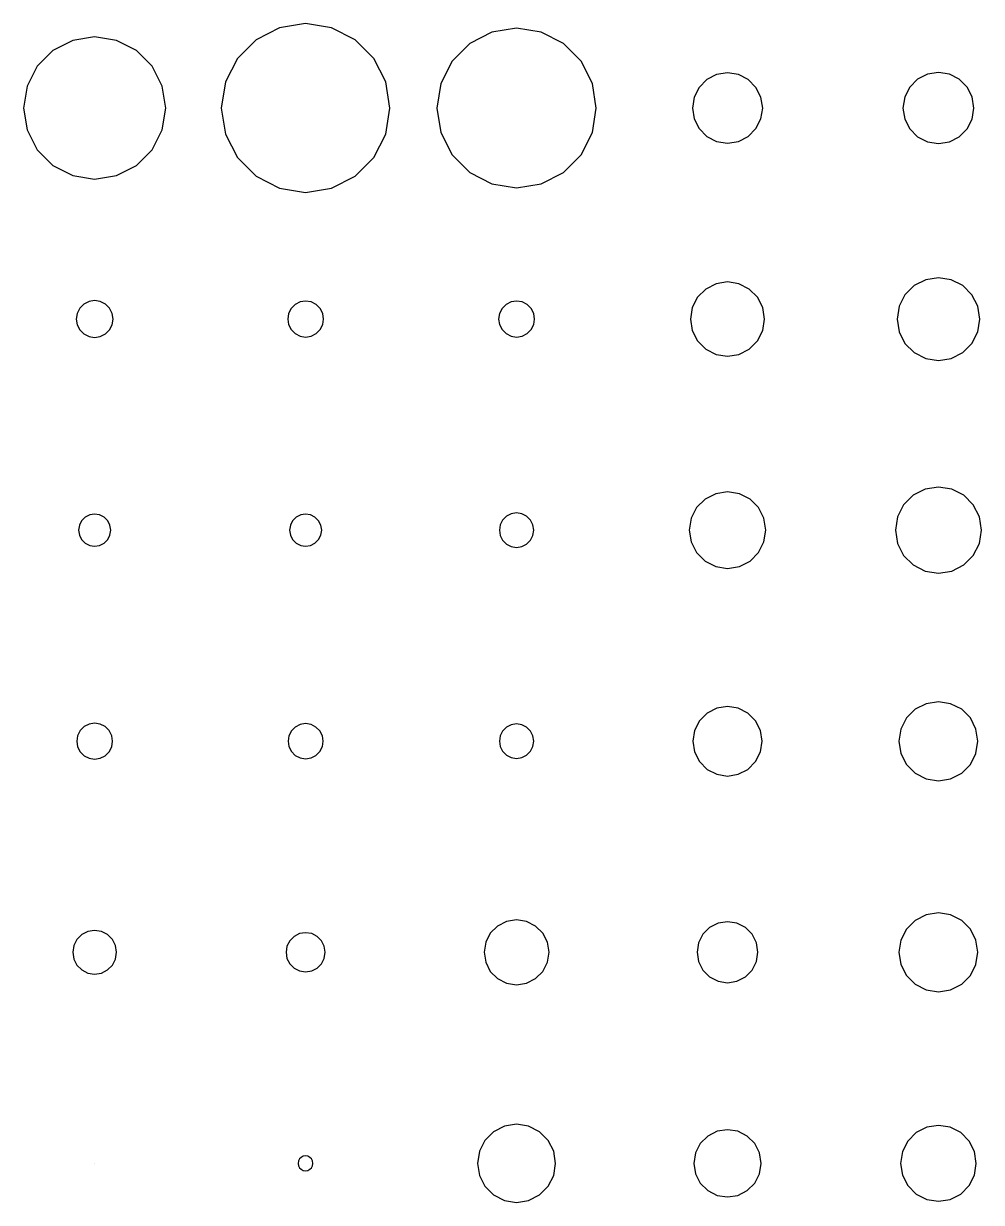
# Model space of a CAD drawing. Header units: metres. Extents: x -318 to 327, y -235 to 244.
# Drawn here: x -83.1 to -1.3, y 17.7 to 118.2 of the extents above; entities that cross this region are included whole.
import ezdxf

# ---------------------------------------------------------------- set-up
doc = ezdxf.new("R2010")
doc.units = ezdxf.units.M

msp = doc.modelspace()

# ---------------------------------------------------------------- linework, layer by layer
for p, q in [((-61.22, 117.85, -415.69), (-63.23, 116.82, -415.69)), ((-59, 118.2, -415.69), (-61.22, 117.85, -415.69)), ((-56.78, 117.85, -415.69), (-59, 118.2, -415.69)), ((-54.77, 116.82, -415.69), (-56.78, 117.85, -415.69)), ((-41, 117.8, -415.69), (-43.1, 117.47, -415.69)), ((-38.9, 117.47, -415.69), (-41, 117.8, -415.69)), ((-78.87, 116.77, -415.69), (-80.57, 115.91, -415.69)), ((-77, 117.07, -415.69), (-78.87, 116.77, -415.69)), ((-75.13, 116.77, -415.69), (-77, 117.07, -415.69)), ((-73.43, 115.91, -415.69), (-75.13, 116.77, -415.69)), ((-63.23, 116.82, -415.69), (-64.82, 115.23, -415.69)), ((-53.18, 115.23, -415.69), (-54.77, 116.82, -415.69)), ((-43.1, 117.47, -415.69), (-45, 116.5, -415.69)), ((-37, 116.5, -415.69), (-38.9, 117.47, -415.69)), ((-80.57, 115.91, -415.69), (-81.91, 114.57, -415.69)), ((-72.09, 114.57, -415.69), (-73.43, 115.91, -415.69)), ((-45, 116.5, -415.69), (-46.5, 115, -415.69)), ((-35.5, 115, -415.69), (-37, 116.5, -415.69)), ((-64.82, 115.23, -415.69), (-65.85, 113.22, -415.69)), ((-52.15, 113.22, -415.69), (-53.18, 115.23, -415.69)), ((-46.5, 115, -415.69), (-47.47, 113.1, -415.69)), ((-34.53, 113.1, -415.69), (-35.5, 115, -415.69)), ((-81.91, 114.57, -415.69), (-82.77, 112.87, -415.69)), ((-71.23, 112.87, -415.69), (-72.09, 114.57, -415.69)), ((-23.93, 113.85, -415.69), (-24.76, 113.43, -415.69)), ((-23, 114, -415.69), (-23.93, 113.85, -415.69)), ((-22.07, 113.85, -415.69), (-23, 114, -415.69)), ((-21.24, 113.43, -415.69), (-22.07, 113.85, -415.69)), ((-5.94, 113.88, -415.69), (-6.78, 113.45, -415.69)), ((-5, 114.03, -415.69), (-5.94, 113.88, -415.69)), ((-4.06, 113.88, -415.69), (-5, 114.03, -415.69)), ((-3.22, 113.45, -415.69), (-4.06, 113.88, -415.69)), ((-82.77, 112.87, -415.69), (-83.07, 111, -415.69)), ((-70.93, 111, -415.69), (-71.23, 112.87, -415.69)), ((-65.85, 113.22, -415.69), (-66.2, 111, -415.69)), ((-51.8, 111, -415.69), (-52.15, 113.22, -415.69)), ((-47.47, 113.1, -415.69), (-47.8, 111, -415.69)), ((-34.2, 111, -415.69), (-34.53, 113.1, -415.69)), ((-25.43, 112.76, -415.69), (-25.85, 111.93, -415.69)), ((-24.76, 113.43, -415.69), (-25.43, 112.76, -415.69)), ((-20.57, 112.76, -415.69), (-21.24, 113.43, -415.69)), ((-20.15, 111.93, -415.69), (-20.57, 112.76, -415.69)), ((-7.45, 112.78, -415.69), (-7.88, 111.94, -415.69)), ((-6.78, 113.45, -415.69), (-7.45, 112.78, -415.69)), ((-2.55, 112.78, -415.69), (-3.22, 113.45, -415.69)), ((-2.12, 111.94, -415.69), (-2.55, 112.78, -415.69)), ((-25.85, 111.93, -415.69), (-26, 111, -415.69)), ((-20, 111, -415.69), (-20.15, 111.93, -415.69)), ((-7.88, 111.94, -415.69), (-8.03, 111, -415.69)), ((-1.97, 111, -415.69), (-2.12, 111.94, -415.69)), ((-83.07, 111, -415.69), (-82.77, 109.13, -415.69)), ((-71.23, 109.13, -415.69), (-70.93, 111, -415.69)), ((-66.2, 111, -415.69), (-65.85, 108.78, -415.69)), ((-52.15, 108.78, -415.69), (-51.8, 111, -415.69)), ((-47.8, 111, -415.69), (-47.47, 108.9, -415.69)), ((-34.53, 108.9, -415.69), (-34.2, 111, -415.69)), ((-26, 111, -415.69), (-25.85, 110.07, -415.69)), ((-20.15, 110.07, -415.69), (-20, 111, -415.69)), ((-8.03, 111, -415.69), (-7.88, 110.06, -415.69)), ((-2.12, 110.06, -415.69), (-1.97, 111, -415.69)), ((-25.85, 110.07, -415.69), (-25.43, 109.24, -415.69)), ((-20.57, 109.24, -415.69), (-20.15, 110.07, -415.69)), ((-7.88, 110.06, -415.69), (-7.45, 109.22, -415.69)), ((-2.55, 109.22, -415.69), (-2.12, 110.06, -415.69)), ((-82.77, 109.13, -415.69), (-81.91, 107.43, -415.69)), ((-72.09, 107.43, -415.69), (-71.23, 109.13, -415.69)), ((-65.85, 108.78, -415.69), (-64.82, 106.77, -415.69)), ((-53.18, 106.77, -415.69), (-52.15, 108.78, -415.69)), ((-47.47, 108.9, -415.69), (-46.5, 107, -415.69)), ((-35.5, 107, -415.69), (-34.53, 108.9, -415.69)), ((-25.43, 109.24, -415.69), (-24.76, 108.57, -415.69)), ((-21.24, 108.57, -415.69), (-20.57, 109.24, -415.69)), ((-7.45, 109.22, -415.69), (-6.78, 108.55, -415.69)), ((-3.22, 108.55, -415.69), (-2.55, 109.22, -415.69)), ((-24.76, 108.57, -415.69), (-23.93, 108.15, -415.69)), ((-23.93, 108.15, -415.69), (-23, 108, -415.69)), ((-23, 108, -415.69), (-22.07, 108.15, -415.69)), ((-22.07, 108.15, -415.69), (-21.24, 108.57, -415.69)), ((-6.78, 108.55, -415.69), (-5.94, 108.12, -415.69)), ((-5.94, 108.12, -415.69), (-5, 107.97, -415.69)), ((-5, 107.97, -415.69), (-4.06, 108.12, -415.69)), ((-4.06, 108.12, -415.69), (-3.22, 108.55, -415.69)), ((-81.91, 107.43, -415.69), (-80.57, 106.09, -415.69)), ((-73.43, 106.09, -415.69), (-72.09, 107.43, -415.69)), ((-64.82, 106.77, -415.69), (-63.23, 105.18, -415.69)), ((-54.77, 105.18, -415.69), (-53.18, 106.77, -415.69)), ((-46.5, 107, -415.69), (-45, 105.5, -415.69)), ((-37, 105.5, -415.69), (-35.5, 107, -415.69)), ((-80.57, 106.09, -415.69), (-78.87, 105.23, -415.69)), ((-75.13, 105.23, -415.69), (-73.43, 106.09, -415.69)), ((-78.87, 105.23, -415.69), (-77, 104.93, -415.69)), ((-77, 104.93, -415.69), (-75.13, 105.23, -415.69)), ((-63.23, 105.18, -415.69), (-61.22, 104.15, -415.69)), ((-56.78, 104.15, -415.69), (-54.77, 105.18, -415.69)), ((-45, 105.5, -415.69), (-43.1, 104.53, -415.69)), ((-38.9, 104.53, -415.69), (-37, 105.5, -415.69)), ((-61.22, 104.15, -415.69), (-59, 103.8, -415.69)), ((-59, 103.8, -415.69), (-56.78, 104.15, -415.69)), ((-43.1, 104.53, -415.69), (-41, 104.2, -415.69)), ((-41, 104.2, -415.69), (-38.9, 104.53, -415.69)), ((-5, 96.53, -415.69), (-6.09, 96.36, -415.69)), ((-3.91, 96.36, -415.69), (-5, 96.53, -415.69)), ((-24.86, 95.56, -415.69), (-25.56, 94.86, -415.69)), ((-23.98, 96.01, -415.69), (-24.86, 95.56, -415.69)), ((-23, 96.17, -415.69), (-23.98, 96.01, -415.69)), ((-22.02, 96.01, -415.69), (-23, 96.17, -415.69)), ((-21.14, 95.56, -415.69), (-22.02, 96.01, -415.69)), ((-20.44, 94.86, -415.69), (-21.14, 95.56, -415.69)), ((-7.08, 95.86, -415.69), (-7.86, 95.08, -415.69)), ((-6.09, 96.36, -415.69), (-7.08, 95.86, -415.69)), ((-2.92, 95.86, -415.69), (-3.91, 96.36, -415.69)), ((-2.14, 95.08, -415.69), (-2.92, 95.86, -415.69)), ((-77, 94.57, -415.69), (-77.48, 94.49, -415.69)), ((-76.52, 94.49, -415.69), (-77, 94.57, -415.69)), ((-59, 94.53, -415.69), (-59.47, 94.46, -415.69)), ((-58.53, 94.46, -415.69), (-59, 94.53, -415.69)), ((-41, 94.53, -415.69), (-41.47, 94.46, -415.69)), ((-40.53, 94.46, -415.69), (-41, 94.53, -415.69)), ((-25.56, 94.86, -415.69), (-26.01, 93.98, -415.69)), ((-19.99, 93.98, -415.69), (-20.44, 94.86, -415.69)), ((-7.86, 95.08, -415.69), (-8.36, 94.09, -415.69)), ((-1.64, 94.09, -415.69), (-2.14, 95.08, -415.69)), ((-78.27, 93.92, -415.69), (-78.49, 93.48, -415.69)), ((-77.92, 94.27, -415.69), (-78.27, 93.92, -415.69)), ((-77.48, 94.49, -415.69), (-77.92, 94.27, -415.69)), ((-76.08, 94.27, -415.69), (-76.52, 94.49, -415.69)), ((-75.73, 93.92, -415.69), (-76.08, 94.27, -415.69)), ((-75.51, 93.48, -415.69), (-75.73, 93.92, -415.69)), ((-60.24, 93.9, -415.69), (-60.46, 93.47, -415.69)), ((-59.9, 94.24, -415.69), (-60.24, 93.9, -415.69)), ((-59.47, 94.46, -415.69), (-59.9, 94.24, -415.69)), ((-58.1, 94.24, -415.69), (-58.53, 94.46, -415.69)), ((-57.76, 93.9, -415.69), (-58.1, 94.24, -415.69)), ((-57.54, 93.47, -415.69), (-57.76, 93.9, -415.69)), ((-42.24, 93.9, -415.69), (-42.46, 93.47, -415.69)), ((-41.9, 94.24, -415.69), (-42.24, 93.9, -415.69)), ((-41.47, 94.46, -415.69), (-41.9, 94.24, -415.69)), ((-40.1, 94.24, -415.69), (-40.53, 94.46, -415.69)), ((-39.76, 93.9, -415.69), (-40.1, 94.24, -415.69)), ((-39.54, 93.47, -415.69), (-39.76, 93.9, -415.69)), ((-26.01, 93.98, -415.69), (-26.17, 93, -415.69)), ((-19.83, 93, -415.69), (-19.99, 93.98, -415.69)), ((-8.36, 94.09, -415.69), (-8.53, 93, -415.69)), ((-1.47, 93, -415.69), (-1.64, 94.09, -415.69)), ((-78.49, 93.48, -415.69), (-78.57, 93, -415.69)), ((-78.57, 93, -415.69), (-78.49, 92.52, -415.69)), ((-78.49, 92.52, -415.69), (-78.27, 92.08, -415.69)), ((-75.73, 92.08, -415.69), (-75.51, 92.52, -415.69)), ((-75.43, 93, -415.69), (-75.51, 93.48, -415.69)), ((-75.51, 92.52, -415.69), (-75.43, 93, -415.69)), ((-60.46, 93.47, -415.69), (-60.53, 93, -415.69)), ((-60.53, 93, -415.69), (-60.46, 92.53, -415.69)), ((-60.46, 92.53, -415.69), (-60.24, 92.1, -415.69)), ((-57.76, 92.1, -415.69), (-57.54, 92.53, -415.69)), ((-57.47, 93, -415.69), (-57.54, 93.47, -415.69)), ((-57.54, 92.53, -415.69), (-57.47, 93, -415.69)), ((-42.46, 93.47, -415.69), (-42.53, 93, -415.69)), ((-42.53, 93, -415.69), (-42.46, 92.53, -415.69)), ((-42.46, 92.53, -415.69), (-42.24, 92.1, -415.69)), ((-39.76, 92.1, -415.69), (-39.54, 92.53, -415.69)), ((-39.47, 93, -415.69), (-39.54, 93.47, -415.69)), ((-39.54, 92.53, -415.69), (-39.47, 93, -415.69)), ((-26.17, 93, -415.69), (-26.01, 92.02, -415.69)), ((-19.99, 92.02, -415.69), (-19.83, 93, -415.69)), ((-8.53, 93, -415.69), (-8.36, 91.91, -415.69)), ((-1.64, 91.91, -415.69), (-1.47, 93, -415.69)), ((-78.27, 92.08, -415.69), (-77.92, 91.73, -415.69)), ((-77.92, 91.73, -415.69), (-77.48, 91.51, -415.69)), ((-77.48, 91.51, -415.69), (-77, 91.43, -415.69)), ((-77, 91.43, -415.69), (-76.52, 91.51, -415.69)), ((-76.52, 91.51, -415.69), (-76.08, 91.73, -415.69)), ((-76.08, 91.73, -415.69), (-75.73, 92.08, -415.69)), ((-60.24, 92.1, -415.69), (-59.9, 91.76, -415.69)), ((-59.9, 91.76, -415.69), (-59.47, 91.54, -415.69)), ((-59.47, 91.54, -415.69), (-59, 91.47, -415.69)), ((-59, 91.47, -415.69), (-58.53, 91.54, -415.69)), ((-58.53, 91.54, -415.69), (-58.1, 91.76, -415.69)), ((-58.1, 91.76, -415.69), (-57.76, 92.1, -415.69)), ((-42.24, 92.1, -415.69), (-41.9, 91.76, -415.69)), ((-41.9, 91.76, -415.69), (-41.47, 91.54, -415.69)), ((-41.47, 91.54, -415.69), (-41, 91.47, -415.69)), ((-41, 91.47, -415.69), (-40.53, 91.54, -415.69)), ((-40.53, 91.54, -415.69), (-40.1, 91.76, -415.69)), ((-40.1, 91.76, -415.69), (-39.76, 92.1, -415.69)), ((-26.01, 92.02, -415.69), (-25.56, 91.14, -415.69)), ((-20.44, 91.14, -415.69), (-19.99, 92.02, -415.69)), ((-8.36, 91.91, -415.69), (-7.86, 90.92, -415.69)), ((-2.14, 90.92, -415.69), (-1.64, 91.91, -415.69)), ((-25.56, 91.14, -415.69), (-24.86, 90.44, -415.69)), ((-21.14, 90.44, -415.69), (-20.44, 91.14, -415.69)), ((-7.86, 90.92, -415.69), (-7.08, 90.14, -415.69)), ((-2.92, 90.14, -415.69), (-2.14, 90.92, -415.69)), ((-24.86, 90.44, -415.69), (-23.98, 89.99, -415.69)), ((-23.98, 89.99, -415.69), (-23, 89.83, -415.69)), ((-23, 89.83, -415.69), (-22.02, 89.99, -415.69)), ((-22.02, 89.99, -415.69), (-21.14, 90.44, -415.69)), ((-7.08, 90.14, -415.69), (-6.09, 89.64, -415.69)), ((-6.09, 89.64, -415.69), (-5, 89.47, -415.69)), ((-5, 89.47, -415.69), (-3.91, 89.64, -415.69)), ((-3.91, 89.64, -415.69), (-2.92, 90.14, -415.69)), ((-6.13, 78.49, -415.69), (-7.16, 77.97, -415.69)), ((-5, 78.67, -415.69), (-6.13, 78.49, -415.69)), ((-3.87, 78.49, -415.69), (-5, 78.67, -415.69)), ((-2.84, 77.97, -415.69), (-3.87, 78.49, -415.69)), ((-24.92, 77.64, -415.69), (-25.64, 76.92, -415.69)), ((-24.01, 78.11, -415.69), (-24.92, 77.64, -415.69)), ((-23, 78.27, -415.69), (-24.01, 78.11, -415.69)), ((-21.99, 78.11, -415.69), (-23, 78.27, -415.69)), ((-21.08, 77.64, -415.69), (-21.99, 78.11, -415.69)), ((-20.36, 76.92, -415.69), (-21.08, 77.64, -415.69)), ((-7.16, 77.97, -415.69), (-7.97, 77.16, -415.69)), ((-2.03, 77.16, -415.69), (-2.84, 77.97, -415.69)), ((-41, 76.47, -415.69), (-41.45, 76.39, -415.69)), ((-40.55, 76.39, -415.69), (-41, 76.47, -415.69)), ((-25.64, 76.92, -415.69), (-26.11, 76.01, -415.69)), ((-19.89, 76.01, -415.69), (-20.36, 76.92, -415.69)), ((-7.97, 77.16, -415.69), (-8.49, 76.13, -415.69)), ((-1.51, 76.13, -415.69), (-2.03, 77.16, -415.69)), ((-78.3, 75.42, -415.69), (-78.37, 75, -415.69)), ((-78.11, 75.8, -415.69), (-78.3, 75.42, -415.69)), ((-77.8, 76.11, -415.69), (-78.11, 75.8, -415.69)), ((-77.42, 76.3, -415.69), (-77.8, 76.11, -415.69)), ((-77, 76.37, -415.69), (-77.42, 76.3, -415.69)), ((-76.58, 76.3, -415.69), (-77, 76.37, -415.69)), ((-76.2, 76.11, -415.69), (-76.58, 76.3, -415.69)), ((-75.89, 75.8, -415.69), (-76.2, 76.11, -415.69)), ((-75.7, 75.42, -415.69), (-75.89, 75.8, -415.69)), ((-75.63, 75, -415.69), (-75.7, 75.42, -415.69)), ((-60.3, 75.42, -415.69), (-60.37, 75, -415.69)), ((-60.11, 75.8, -415.69), (-60.3, 75.42, -415.69)), ((-59.8, 76.11, -415.69), (-60.11, 75.8, -415.69)), ((-59.42, 76.3, -415.69), (-59.8, 76.11, -415.69)), ((-59, 76.37, -415.69), (-59.42, 76.3, -415.69)), ((-58.58, 76.3, -415.69), (-59, 76.37, -415.69)), ((-58.2, 76.11, -415.69), (-58.58, 76.3, -415.69)), ((-57.89, 75.8, -415.69), (-58.2, 76.11, -415.69)), ((-57.7, 75.42, -415.69), (-57.89, 75.8, -415.69)), ((-57.63, 75, -415.69), (-57.7, 75.42, -415.69)), ((-42.39, 75.45, -415.69), (-42.47, 75, -415.69)), ((-42.19, 75.86, -415.69), (-42.39, 75.45, -415.69)), ((-41.86, 76.19, -415.69), (-42.19, 75.86, -415.69)), ((-41.45, 76.39, -415.69), (-41.86, 76.19, -415.69)), ((-40.14, 76.19, -415.69), (-40.55, 76.39, -415.69)), ((-39.81, 75.86, -415.69), (-40.14, 76.19, -415.69)), ((-39.61, 75.45, -415.69), (-39.81, 75.86, -415.69)), ((-39.53, 75, -415.69), (-39.61, 75.45, -415.69)), ((-26.11, 76.01, -415.69), (-26.27, 75, -415.69)), ((-19.73, 75, -415.69), (-19.89, 76.01, -415.69)), ((-8.49, 76.13, -415.69), (-8.67, 75, -415.69)), ((-1.33, 75, -415.69), (-1.51, 76.13, -415.69)), ((-78.37, 75, -415.69), (-78.3, 74.58, -415.69)), ((-78.3, 74.58, -415.69), (-78.11, 74.2, -415.69)), ((-75.89, 74.2, -415.69), (-75.7, 74.58, -415.69)), ((-75.7, 74.58, -415.69), (-75.63, 75, -415.69)), ((-60.37, 75, -415.69), (-60.3, 74.58, -415.69)), ((-60.3, 74.58, -415.69), (-60.11, 74.2, -415.69)), ((-57.89, 74.2, -415.69), (-57.7, 74.58, -415.69)), ((-57.7, 74.58, -415.69), (-57.63, 75, -415.69)), ((-42.47, 75, -415.69), (-42.39, 74.55, -415.69)), ((-42.39, 74.55, -415.69), (-42.19, 74.14, -415.69)), ((-39.81, 74.14, -415.69), (-39.61, 74.55, -415.69)), ((-39.61, 74.55, -415.69), (-39.53, 75, -415.69)), ((-26.27, 75, -415.69), (-26.11, 73.99, -415.69)), ((-19.89, 73.99, -415.69), (-19.73, 75, -415.69)), ((-8.67, 75, -415.69), (-8.49, 73.87, -415.69)), ((-1.51, 73.87, -415.69), (-1.33, 75, -415.69)), ((-78.11, 74.2, -415.69), (-77.8, 73.89, -415.69)), ((-77.8, 73.89, -415.69), (-77.42, 73.7, -415.69)), ((-77.42, 73.7, -415.69), (-77, 73.63, -415.69)), ((-77, 73.63, -415.69), (-76.58, 73.7, -415.69)), ((-76.58, 73.7, -415.69), (-76.2, 73.89, -415.69)), ((-76.2, 73.89, -415.69), (-75.89, 74.2, -415.69)), ((-60.11, 74.2, -415.69), (-59.8, 73.89, -415.69)), ((-59.8, 73.89, -415.69), (-59.42, 73.7, -415.69)), ((-59.42, 73.7, -415.69), (-59, 73.63, -415.69)), ((-59, 73.63, -415.69), (-58.58, 73.7, -415.69)), ((-58.58, 73.7, -415.69), (-58.2, 73.89, -415.69)), ((-58.2, 73.89, -415.69), (-57.89, 74.2, -415.69)), ((-42.19, 74.14, -415.69), (-41.86, 73.81, -415.69)), ((-41.86, 73.81, -415.69), (-41.45, 73.61, -415.69)), ((-41.45, 73.61, -415.69), (-41, 73.53, -415.69)), ((-41, 73.53, -415.69), (-40.55, 73.61, -415.69)), ((-40.55, 73.61, -415.69), (-40.14, 73.81, -415.69)), ((-40.14, 73.81, -415.69), (-39.81, 74.14, -415.69)), ((-26.11, 73.99, -415.69), (-25.64, 73.08, -415.69)), ((-20.36, 73.08, -415.69), (-19.89, 73.99, -415.69)), ((-8.49, 73.87, -415.69), (-7.97, 72.84, -415.69)), ((-2.03, 72.84, -415.69), (-1.51, 73.87, -415.69)), ((-25.64, 73.08, -415.69), (-24.92, 72.36, -415.69)), ((-21.08, 72.36, -415.69), (-20.36, 73.08, -415.69)), ((-7.97, 72.84, -415.69), (-7.16, 72.03, -415.69)), ((-2.84, 72.03, -415.69), (-2.03, 72.84, -415.69)), ((-24.92, 72.36, -415.69), (-24.01, 71.89, -415.69)), ((-24.01, 71.89, -415.69), (-23, 71.73, -415.69)), ((-23, 71.73, -415.69), (-21.99, 71.89, -415.69)), ((-21.99, 71.89, -415.69), (-21.08, 72.36, -415.69)), ((-7.16, 72.03, -415.69), (-6.13, 71.51, -415.69)), ((-6.13, 71.51, -415.69), (-5, 71.33, -415.69)), ((-5, 71.33, -415.69), (-3.87, 71.51, -415.69)), ((-3.87, 71.51, -415.69), (-2.84, 72.03, -415.69)), ((-5, 60.37, -415.69), (-6.04, 60.2, -415.69)), ((-3.96, 60.2, -415.69), (-5, 60.37, -415.69)), ((-24.74, 59.4, -415.69), (-25.4, 58.74, -415.69)), ((-23.92, 59.82, -415.69), (-24.74, 59.4, -415.69)), ((-23, 59.97, -415.69), (-23.92, 59.82, -415.69)), ((-22.08, 59.82, -415.69), (-23, 59.97, -415.69)), ((-21.26, 59.4, -415.69), (-22.08, 59.82, -415.69)), ((-20.6, 58.74, -415.69), (-21.26, 59.4, -415.69)), ((-6.98, 59.72, -415.69), (-7.72, 58.98, -415.69)), ((-6.04, 60.2, -415.69), (-6.98, 59.72, -415.69)), ((-3.02, 59.72, -415.69), (-3.96, 60.2, -415.69)), ((-2.28, 58.98, -415.69), (-3.02, 59.72, -415.69)), ((-77.47, 58.46, -415.69), (-77.9, 58.24, -415.69)), ((-77, 58.53, -415.69), (-77.47, 58.46, -415.69)), ((-76.53, 58.46, -415.69), (-77, 58.53, -415.69)), ((-76.1, 58.24, -415.69), (-76.53, 58.46, -415.69)), ((-59.46, 58.43, -415.69), (-59.88, 58.21, -415.69)), ((-59, 58.5, -415.69), (-59.46, 58.43, -415.69)), ((-58.54, 58.43, -415.69), (-59, 58.5, -415.69)), ((-58.12, 58.21, -415.69), (-58.54, 58.43, -415.69)), ((-41.45, 58.39, -415.69), (-41.86, 58.19, -415.69)), ((-41, 58.47, -415.69), (-41.45, 58.39, -415.69)), ((-40.55, 58.39, -415.69), (-41, 58.47, -415.69)), ((-40.14, 58.19, -415.69), (-40.55, 58.39, -415.69)), ((-25.4, 58.74, -415.69), (-25.82, 57.92, -415.69)), ((-20.18, 57.92, -415.69), (-20.6, 58.74, -415.69)), ((-7.72, 58.98, -415.69), (-8.2, 58.04, -415.69)), ((-1.8, 58.04, -415.69), (-2.28, 58.98, -415.69)), ((-78.46, 57.47, -415.69), (-78.53, 57, -415.69)), ((-78.24, 57.9, -415.69), (-78.46, 57.47, -415.69)), ((-77.9, 58.24, -415.69), (-78.24, 57.9, -415.69)), ((-75.76, 57.9, -415.69), (-76.1, 58.24, -415.69)), ((-75.54, 57.47, -415.69), (-75.76, 57.9, -415.69)), ((-75.47, 57, -415.69), (-75.54, 57.47, -415.69)), ((-60.43, 57.46, -415.69), (-60.5, 57, -415.69)), ((-60.21, 57.88, -415.69), (-60.43, 57.46, -415.69)), ((-59.88, 58.21, -415.69), (-60.21, 57.88, -415.69)), ((-57.79, 57.88, -415.69), (-58.12, 58.21, -415.69)), ((-57.57, 57.46, -415.69), (-57.79, 57.88, -415.69)), ((-57.5, 57, -415.69), (-57.57, 57.46, -415.69)), ((-42.39, 57.45, -415.69), (-42.47, 57, -415.69)), ((-42.19, 57.86, -415.69), (-42.39, 57.45, -415.69)), ((-41.86, 58.19, -415.69), (-42.19, 57.86, -415.69)), ((-39.81, 57.86, -415.69), (-40.14, 58.19, -415.69)), ((-39.61, 57.45, -415.69), (-39.81, 57.86, -415.69)), ((-39.53, 57, -415.69), (-39.61, 57.45, -415.69)), ((-25.82, 57.92, -415.69), (-25.97, 57, -415.69)), ((-20.03, 57, -415.69), (-20.18, 57.92, -415.69)), ((-8.2, 58.04, -415.69), (-8.37, 57, -415.69)), ((-1.63, 57, -415.69), (-1.8, 58.04, -415.69)), ((-78.53, 57, -415.69), (-78.46, 56.53, -415.69)), ((-78.46, 56.53, -415.69), (-78.24, 56.1, -415.69)), ((-75.76, 56.1, -415.69), (-75.54, 56.53, -415.69)), ((-75.54, 56.53, -415.69), (-75.47, 57, -415.69)), ((-60.5, 57, -415.69), (-60.43, 56.54, -415.69)), ((-60.43, 56.54, -415.69), (-60.21, 56.12, -415.69)), ((-57.79, 56.12, -415.69), (-57.57, 56.54, -415.69)), ((-57.57, 56.54, -415.69), (-57.5, 57, -415.69)), ((-42.47, 57, -415.69), (-42.39, 56.55, -415.69)), ((-42.39, 56.55, -415.69), (-42.19, 56.14, -415.69)), ((-39.81, 56.14, -415.69), (-39.61, 56.55, -415.69)), ((-39.61, 56.55, -415.69), (-39.53, 57, -415.69)), ((-25.97, 57, -415.69), (-25.82, 56.08, -415.69)), ((-20.18, 56.08, -415.69), (-20.03, 57, -415.69)), ((-8.37, 57, -415.69), (-8.2, 55.96, -415.69)), ((-1.8, 55.96, -415.69), (-1.63, 57, -415.69)), ((-78.24, 56.1, -415.69), (-77.9, 55.76, -415.69)), ((-77.9, 55.76, -415.69), (-77.47, 55.54, -415.69)), ((-77.47, 55.54, -415.69), (-77, 55.47, -415.69)), ((-77, 55.47, -415.69), (-76.53, 55.54, -415.69)), ((-76.53, 55.54, -415.69), (-76.1, 55.76, -415.69)), ((-76.1, 55.76, -415.69), (-75.76, 56.1, -415.69)), ((-60.21, 56.12, -415.69), (-59.88, 55.79, -415.69)), ((-59.88, 55.79, -415.69), (-59.46, 55.57, -415.69)), ((-59.46, 55.57, -415.69), (-59, 55.5, -415.69)), ((-59, 55.5, -415.69), (-58.54, 55.57, -415.69)), ((-58.54, 55.57, -415.69), (-58.12, 55.79, -415.69)), ((-58.12, 55.79, -415.69), (-57.79, 56.12, -415.69)), ((-42.19, 56.14, -415.69), (-41.86, 55.81, -415.69)), ((-41.86, 55.81, -415.69), (-41.45, 55.61, -415.69)), ((-41.45, 55.61, -415.69), (-41, 55.53, -415.69)), ((-41, 55.53, -415.69), (-40.55, 55.61, -415.69)), ((-40.55, 55.61, -415.69), (-40.14, 55.81, -415.69)), ((-40.14, 55.81, -415.69), (-39.81, 56.14, -415.69)), ((-25.82, 56.08, -415.69), (-25.4, 55.26, -415.69)), ((-20.6, 55.26, -415.69), (-20.18, 56.08, -415.69)), ((-8.2, 55.96, -415.69), (-7.72, 55.02, -415.69)), ((-2.28, 55.02, -415.69), (-1.8, 55.96, -415.69)), ((-25.4, 55.26, -415.69), (-24.74, 54.6, -415.69)), ((-24.74, 54.6, -415.69), (-23.92, 54.18, -415.69)), ((-22.08, 54.18, -415.69), (-21.26, 54.6, -415.69)), ((-21.26, 54.6, -415.69), (-20.6, 55.26, -415.69)), ((-7.72, 55.02, -415.69), (-6.98, 54.28, -415.69)), ((-3.02, 54.28, -415.69), (-2.28, 55.02, -415.69)), ((-23.92, 54.18, -415.69), (-23, 54.03, -415.69)), ((-23, 54.03, -415.69), (-22.08, 54.18, -415.69)), ((-6.98, 54.28, -415.69), (-6.04, 53.8, -415.69)), ((-6.04, 53.8, -415.69), (-5, 53.63, -415.69)), ((-5, 53.63, -415.69), (-3.96, 53.8, -415.69)), ((-3.96, 53.8, -415.69), (-3.02, 54.28, -415.69)), ((-5, 42.37, -415.69), (-6.04, 42.2, -415.69)), ((-3.96, 42.2, -415.69), (-5, 42.37, -415.69)), ((-42.63, 41.24, -415.69), (-43.24, 40.63, -415.69)), ((-41.85, 41.63, -415.69), (-42.63, 41.24, -415.69)), ((-41, 41.77, -415.69), (-41.85, 41.63, -415.69)), ((-40.15, 41.63, -415.69), (-41, 41.77, -415.69)), ((-39.37, 41.24, -415.69), (-40.15, 41.63, -415.69)), ((-38.76, 40.63, -415.69), (-39.37, 41.24, -415.69)), ((-23.8, 41.47, -415.69), (-24.53, 41.1, -415.69)), ((-23, 41.6, -415.69), (-23.8, 41.47, -415.69)), ((-22.2, 41.47, -415.69), (-23, 41.6, -415.69)), ((-21.47, 41.1, -415.69), (-22.2, 41.47, -415.69)), ((-6.98, 41.72, -415.69), (-7.72, 40.98, -415.69)), ((-6.04, 42.2, -415.69), (-6.98, 41.72, -415.69)), ((-3.02, 41.72, -415.69), (-3.96, 42.2, -415.69)), ((-2.28, 40.98, -415.69), (-3.02, 41.72, -415.69)), ((-78.1, 40.51, -415.69), (-78.51, 40.1, -415.69)), ((-77.58, 40.78, -415.69), (-78.1, 40.51, -415.69)), ((-77, 40.87, -415.69), (-77.58, 40.78, -415.69)), ((-76.42, 40.78, -415.69), (-77, 40.87, -415.69)), ((-75.9, 40.51, -415.69), (-76.42, 40.78, -415.69)), ((-75.49, 40.1, -415.69), (-75.9, 40.51, -415.69)), ((-59.98, 40.35, -415.69), (-60.35, 39.98, -415.69)), ((-59.52, 40.59, -415.69), (-59.98, 40.35, -415.69)), ((-59, 40.67, -415.69), (-59.52, 40.59, -415.69)), ((-58.48, 40.59, -415.69), (-59, 40.67, -415.69)), ((-58.02, 40.35, -415.69), (-58.48, 40.59, -415.69)), ((-57.65, 39.98, -415.69), (-58.02, 40.35, -415.69)), ((-43.24, 40.63, -415.69), (-43.63, 39.85, -415.69)), ((-38.37, 39.85, -415.69), (-38.76, 40.63, -415.69)), ((-25.1, 40.53, -415.69), (-25.47, 39.8, -415.69)), ((-24.53, 41.1, -415.69), (-25.1, 40.53, -415.69)), ((-20.9, 40.53, -415.69), (-21.47, 41.1, -415.69)), ((-20.53, 39.8, -415.69), (-20.9, 40.53, -415.69)), ((-7.72, 40.98, -415.69), (-8.2, 40.04, -415.69)), ((-1.8, 40.04, -415.69), (-2.28, 40.98, -415.69)), ((-78.78, 39.58, -415.69), (-78.87, 39, -415.69)), ((-78.51, 40.1, -415.69), (-78.78, 39.58, -415.69)), ((-75.22, 39.58, -415.69), (-75.49, 40.1, -415.69)), ((-75.13, 39, -415.69), (-75.22, 39.58, -415.69)), ((-60.59, 39.52, -415.69), (-60.67, 39, -415.69)), ((-60.35, 39.98, -415.69), (-60.59, 39.52, -415.69)), ((-57.41, 39.52, -415.69), (-57.65, 39.98, -415.69)), ((-57.33, 39, -415.69), (-57.41, 39.52, -415.69)), ((-43.63, 39.85, -415.69), (-43.77, 39, -415.69)), ((-38.23, 39, -415.69), (-38.37, 39.85, -415.69)), ((-25.47, 39.8, -415.69), (-25.6, 39, -415.69)), ((-20.4, 39, -415.69), (-20.53, 39.8, -415.69)), ((-8.2, 40.04, -415.69), (-8.37, 39, -415.69)), ((-1.63, 39, -415.69), (-1.8, 40.04, -415.69)), ((-78.87, 39, -415.69), (-78.78, 38.42, -415.69)), ((-78.78, 38.42, -415.69), (-78.51, 37.9, -415.69)), ((-75.49, 37.9, -415.69), (-75.22, 38.42, -415.69)), ((-75.22, 38.42, -415.69), (-75.13, 39, -415.69)), ((-60.67, 39, -415.69), (-60.59, 38.48, -415.69)), ((-60.59, 38.48, -415.69), (-60.35, 38.02, -415.69)), ((-57.65, 38.02, -415.69), (-57.41, 38.48, -415.69)), ((-57.41, 38.48, -415.69), (-57.33, 39, -415.69)), ((-43.77, 39, -415.69), (-43.63, 38.15, -415.69)), ((-38.37, 38.15, -415.69), (-38.23, 39, -415.69)), ((-25.6, 39, -415.69), (-25.47, 38.2, -415.69)), ((-20.53, 38.2, -415.69), (-20.4, 39, -415.69)), ((-8.37, 39, -415.69), (-8.2, 37.96, -415.69)), ((-1.8, 37.96, -415.69), (-1.63, 39, -415.69)), ((-78.51, 37.9, -415.69), (-78.1, 37.49, -415.69)), ((-78.1, 37.49, -415.69), (-77.58, 37.22, -415.69)), ((-77.58, 37.22, -415.69), (-77, 37.13, -415.69)), ((-77, 37.13, -415.69), (-76.42, 37.22, -415.69)), ((-76.42, 37.22, -415.69), (-75.9, 37.49, -415.69)), ((-75.9, 37.49, -415.69), (-75.49, 37.9, -415.69)), ((-60.35, 38.02, -415.69), (-59.98, 37.65, -415.69)), ((-59.98, 37.65, -415.69), (-59.52, 37.41, -415.69)), ((-59.52, 37.41, -415.69), (-59, 37.33, -415.69)), ((-59, 37.33, -415.69), (-58.48, 37.41, -415.69)), ((-58.48, 37.41, -415.69), (-58.02, 37.65, -415.69)), ((-58.02, 37.65, -415.69), (-57.65, 38.02, -415.69)), ((-43.63, 38.15, -415.69), (-43.24, 37.37, -415.69)), ((-43.24, 37.37, -415.69), (-42.63, 36.76, -415.69)), ((-39.37, 36.76, -415.69), (-38.76, 37.37, -415.69)), ((-38.76, 37.37, -415.69), (-38.37, 38.15, -415.69)), ((-25.47, 38.2, -415.69), (-25.1, 37.47, -415.69)), ((-25.1, 37.47, -415.69), (-24.53, 36.9, -415.69)), ((-21.47, 36.9, -415.69), (-20.9, 37.47, -415.69)), ((-20.9, 37.47, -415.69), (-20.53, 38.2, -415.69)), ((-8.2, 37.96, -415.69), (-7.72, 37.02, -415.69)), ((-2.28, 37.02, -415.69), (-1.8, 37.96, -415.69)), ((-42.63, 36.76, -415.69), (-41.85, 36.37, -415.69)), ((-41.85, 36.37, -415.69), (-41, 36.23, -415.69)), ((-41, 36.23, -415.69), (-40.15, 36.37, -415.69)), ((-40.15, 36.37, -415.69), (-39.37, 36.76, -415.69)), ((-24.53, 36.9, -415.69), (-23.8, 36.53, -415.69)), ((-23.8, 36.53, -415.69), (-23, 36.4, -415.69)), ((-23, 36.4, -415.69), (-22.2, 36.53, -415.69)), ((-22.2, 36.53, -415.69), (-21.47, 36.9, -415.69)), ((-7.72, 37.02, -415.69), (-6.98, 36.28, -415.69)), ((-6.98, 36.28, -415.69), (-6.04, 35.8, -415.69)), ((-3.96, 35.8, -415.69), (-3.02, 36.28, -415.69)), ((-3.02, 36.28, -415.69), (-2.28, 37.02, -415.69)), ((-6.04, 35.8, -415.69), (-5, 35.63, -415.69)), ((-5, 35.63, -415.69), (-3.96, 35.8, -415.69)), ((-42.03, 24.17, -415.69), (-42.96, 23.7, -415.69)), ((-41, 24.33, -415.69), (-42.03, 24.17, -415.69)), ((-39.97, 24.17, -415.69), (-41, 24.33, -415.69)), ((-39.04, 23.7, -415.69), (-39.97, 24.17, -415.69)), ((-5, 24.23, -415.69), (-6, 24.08, -415.69)), ((-4, 24.08, -415.69), (-5, 24.23, -415.69)), ((-42.96, 23.7, -415.69), (-43.7, 22.96, -415.69)), ((-38.3, 22.96, -415.69), (-39.04, 23.7, -415.69)), ((-24.68, 23.32, -415.69), (-25.32, 22.68, -415.69)), ((-23.89, 23.73, -415.69), (-24.68, 23.32, -415.69)), ((-23, 23.87, -415.69), (-23.89, 23.73, -415.69)), ((-22.11, 23.73, -415.69), (-23, 23.87, -415.69)), ((-21.32, 23.32, -415.69), (-22.11, 23.73, -415.69)), ((-20.68, 22.68, -415.69), (-21.32, 23.32, -415.69)), ((-6.9, 23.62, -415.69), (-7.62, 22.9, -415.69)), ((-6, 24.08, -415.69), (-6.9, 23.62, -415.69)), ((-3.1, 23.62, -415.69), (-4, 24.08, -415.69)), ((-2.38, 22.9, -415.69), (-3.1, 23.62, -415.69)), ((-43.7, 22.96, -415.69), (-44.17, 22.03, -415.69)), ((-37.83, 22.03, -415.69), (-38.3, 22.96, -415.69)), ((-25.32, 22.68, -415.69), (-25.73, 21.89, -415.69)), ((-20.27, 21.89, -415.69), (-20.68, 22.68, -415.69)), ((-7.62, 22.9, -415.69), (-8.08, 22, -415.69)), ((-1.92, 22, -415.69), (-2.38, 22.9, -415.69)), ((-59.6, 21.2, -415.69), (-59.63, 21, -415.69)), ((-59.51, 21.37, -415.69), (-59.6, 21.2, -415.69)), ((-59.37, 21.51, -415.69), (-59.51, 21.37, -415.69)), ((-59.2, 21.6, -415.69), (-59.37, 21.51, -415.69)), ((-59, 21.63, -415.69), (-59.2, 21.6, -415.69)), ((-58.8, 21.6, -415.69), (-59, 21.63, -415.69)), ((-58.63, 21.51, -415.69), (-58.8, 21.6, -415.69)), ((-58.49, 21.37, -415.69), (-58.63, 21.51, -415.69)), ((-58.4, 21.2, -415.69), (-58.49, 21.37, -415.69)), ((-58.37, 21, -415.69), (-58.4, 21.2, -415.69)), ((-44.17, 22.03, -415.69), (-44.33, 21, -415.69)), ((-37.67, 21, -415.69), (-37.83, 22.03, -415.69)), ((-25.73, 21.89, -415.69), (-25.87, 21, -415.69)), ((-20.13, 21, -415.69), (-20.27, 21.89, -415.69)), ((-8.08, 22, -415.69), (-8.23, 21, -415.69)), ((-1.77, 21, -415.69), (-1.92, 22, -415.69)), ((-77, 21, -415.69), (-77, 21, -415.69)), ((-77, 21, -415.69), (-77, 21, -415.69)), ((-77, 21, -415.69), (-77, 21, -415.69)), ((-77, 21, -415.69), (-77, 21, -415.69)), ((-77, 21, -415.69), (-77, 21, -415.69)), ((-77, 21, -415.69), (-77, 21, -415.69)), ((-77, 21, -415.69), (-77, 21, -415.69)), ((-77, 21, -415.69), (-77, 21, -415.69)), ((-77, 21, -415.69), (-77, 21, -415.69)), ((-77, 21, -415.69), (-77, 21, -415.69)), ((-77, 21, -415.69), (-77, 21, -415.69)), ((-77, 21, -415.69), (-77, 21, -415.69)), ((-77, 21, -415.69), (-77, 21, -415.69)), ((-77, 21, -415.69), (-77, 21, -415.69)), ((-77, 21, -415.69), (-77, 21, -415.69)), ((-77, 21, -415.69), (-77, 21, -415.69)), ((-77, 21, -415.69), (-77, 21, -415.69)), ((-77, 21, -415.69), (-77, 21, -415.69)), ((-77, 21, -415.69), (-77, 21, -415.69)), ((-77, 21, -415.69), (-77, 21, -415.69)), ((-59.63, 21, -415.69), (-59.6, 20.8, -415.69)), ((-59.6, 20.8, -415.69), (-59.51, 20.63, -415.69)), ((-59.51, 20.63, -415.69), (-59.37, 20.49, -415.69)), ((-59.37, 20.49, -415.69), (-59.2, 20.4, -415.69)), ((-59.2, 20.4, -415.69), (-59, 20.37, -415.69)), ((-59, 20.37, -415.69), (-58.8, 20.4, -415.69)), ((-58.8, 20.4, -415.69), (-58.63, 20.49, -415.69)), ((-58.63, 20.49, -415.69), (-58.49, 20.63, -415.69)), ((-58.49, 20.63, -415.69), (-58.4, 20.8, -415.69)), ((-58.4, 20.8, -415.69), (-58.37, 21, -415.69)), ((-44.33, 21, -415.69), (-44.17, 19.97, -415.69)), ((-37.83, 19.97, -415.69), (-37.67, 21, -415.69)), ((-25.87, 21, -415.69), (-25.73, 20.11, -415.69)), ((-25.73, 20.11, -415.69), (-25.32, 19.32, -415.69)), ((-20.68, 19.32, -415.69), (-20.27, 20.11, -415.69)), ((-20.27, 20.11, -415.69), (-20.13, 21, -415.69)), ((-8.23, 21, -415.69), (-8.08, 20, -415.69)), ((-1.92, 20, -415.69), (-1.77, 21, -415.69)), ((-44.17, 19.97, -415.69), (-43.7, 19.04, -415.69)), ((-38.3, 19.04, -415.69), (-37.83, 19.97, -415.69)), ((-25.32, 19.32, -415.69), (-24.68, 18.68, -415.69)), ((-21.32, 18.68, -415.69), (-20.68, 19.32, -415.69)), ((-8.08, 20, -415.69), (-7.62, 19.1, -415.69)), ((-2.38, 19.1, -415.69), (-1.92, 20, -415.69)), ((-43.7, 19.04, -415.69), (-42.96, 18.3, -415.69)), ((-42.96, 18.3, -415.69), (-42.03, 17.83, -415.69)), ((-39.97, 17.83, -415.69), (-39.04, 18.3, -415.69)), ((-39.04, 18.3, -415.69), (-38.3, 19.04, -415.69)), ((-24.68, 18.68, -415.69), (-23.89, 18.27, -415.69)), ((-23.89, 18.27, -415.69), (-23, 18.13, -415.69)), ((-23, 18.13, -415.69), (-22.11, 18.27, -415.69)), ((-22.11, 18.27, -415.69), (-21.32, 18.68, -415.69)), ((-7.62, 19.1, -415.69), (-6.9, 18.38, -415.69)), ((-6.9, 18.38, -415.69), (-6, 17.92, -415.69)), ((-4, 17.92, -415.69), (-3.1, 18.38, -415.69)), ((-3.1, 18.38, -415.69), (-2.38, 19.1, -415.69)), ((-42.03, 17.83, -415.69), (-41, 17.67, -415.69)), ((-41, 17.67, -415.69), (-39.97, 17.83, -415.69)), ((-6, 17.92, -415.69), (-5, 17.77, -415.69)), ((-5, 17.77, -415.69), (-4, 17.92, -415.69))]:
    msp.add_line(p, q)

doc.saveas('drawing.dxf')
